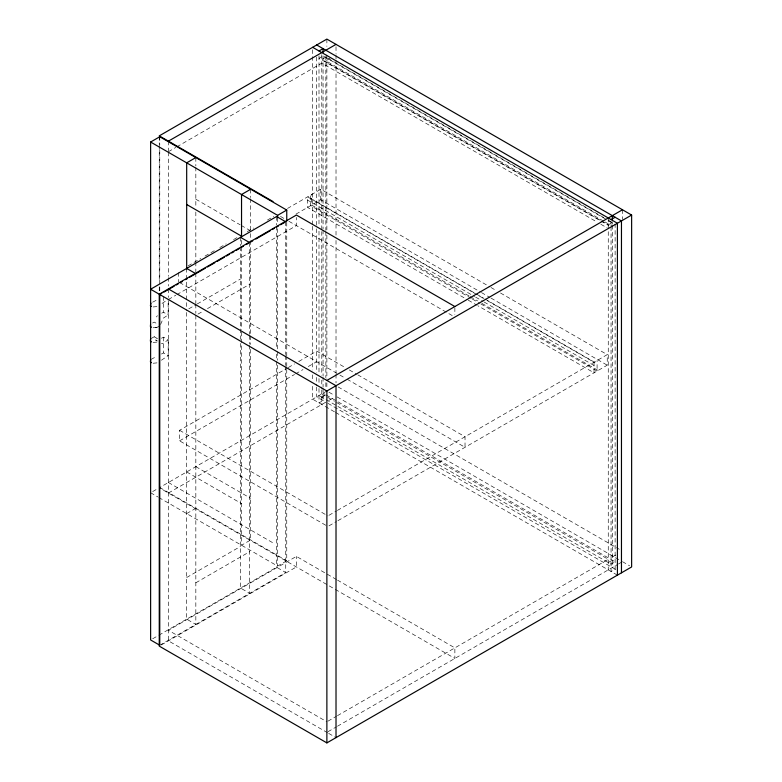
<?xml version="1.0" encoding="UTF-8"?>
<svg xmlns="http://www.w3.org/2000/svg" width="782" height="782" viewBox="0 0 782 782"><rect width="100%" height="100%" fill="white"/><g stroke="black" fill="none" stroke-linecap="round" stroke-linejoin="round"><path stroke-width="0.59" stroke-dasharray="3.91 2.93" d="M160.564 324.481L163.321 318.157L168.14 314.941L168.14 299.359M156.39 316.974L157.417 315.684M162.03 303.465L167.182 300.005M161.375 338.254L163.565 337.179L168.189 339.847L162.597 343.63L161.366 343.347M161.366 360.248L168.189 355.634L168.189 339.847M611.055 226.927L611.055 571.495L615.121 569.149L615.121 224.581L323.064 55.962L318.997 58.308L608.943 225.705M168.404 151.708L175.803 147.436M176.859 146.82L321.793 63.146L596.637 221.824M329.916 58.454L325.859 60.801L603.87 221.306M188.071 265.86L200.769 258.529M204.992 256.095L214.512 250.592M219.801 247.542L226.145 243.876M233.544 239.605L237.777 237.161M247.298 231.668L253.642 228.002M267.385 220.074L273.729 216.409M287.483 208.471L320.776 189.244L489.913 286.896M295.938 214.141L320.776 199.801L480.392 291.96M152.588 302.204L156.39 300.21M168.404 299.506L175.803 295.225M176.859 294.618L296.398 225.607L296.398 217.396M152.578 323.025L154.191 322.096L157.231 323.846M188.794 308.841L196.184 304.579M197.24 303.963L240.524 278.978M156.967 327.414L152.754 327.805L156.957 327.414L159.381 326.016M151.014 338.596L154.23 336.729L157.28 338.489L154.191 336.759M197.944 314.12L203.222 311.07M207.445 308.636L249.663 284.257M151.014 359.417L157.016 356.181M325.781 525.269L179.577 440.853L179.577 430.296L287.18 368.175M288.235 367.56L294.56 363.904M298.783 361.47L316.71 351.118L345.116 367.511M179.577 440.853L294.56 374.461M295.616 373.855L302.996 369.593M308.274 366.543L316.71 361.675M152.656 491.585L157.729 488.652M326.876 391L159.254 487.773L454.87 658.444L454.87 647.887L337.599 580.185M321.793 397.158L325.859 394.812M168.404 493.051L325.859 402.144L316.71 396.865L316.71 387.129M328.909 400.384L333.982 397.452M186.683 513.578L195.832 508.3M186.683 577.507L240.524 546.423M195.832 582.786L249.663 551.701M328.939 515.318L336.328 511.047M337.384 510.441L607.243 354.637L607.243 365.194L337.384 520.998M328.939 525.875L336.328 521.604M158.863 497.518L277.6 566.07L286.75 560.792L286.75 357.423M152.685 638.777L157.837 635.805M158.863 635.209L276.584 567.243L285.733 572.522L285.733 366.709M336.543 579.57L296.398 556.393L168.404 630.292L326.876 721.786M159.763 645.248L285.733 572.522M161.287 644.954L296.398 566.95L296.398 556.393M327.932 721.18L336.397 716.292M337.453 715.677L608.259 559.326L335.537 401.87M612.326 556.98L617.409 554.047M608.259 562.551L612.326 560.205M327.932 731.737L336.397 726.849M337.453 726.234L617.409 564.604M618.425 564.018L621.465 562.258M161.649 313.191L163.506 312.262L168.14 314.941M161.375 354.031L163.565 352.956L168.189 355.634M156.967 306.593L152.754 306.984M156.957 342.076L152.754 342.467M157.006 362.877L152.803 363.268M157.016 340.405L155.569 340.004L157.348 341.03M603.87 217.64L325.859 57.135L321.793 59.481L600.859 220.602M608.103 220.084L612.326 222.528L608.259 224.874L601.925 221.208M604.926 221.922L612.326 226.194M600.859 224.268L607.203 227.924M490.969 287.502L496.257 290.552M500.48 292.996L607.243 354.637M481.458 292.566L489.913 297.453M490.969 298.059L607.243 365.194M310.62 198.335L475.524 293.543M476.58 294.149L483.98 298.421M485.036 299.037L597.086 363.728M483.051 298.177L307.57 196.869L307.57 207.425L467.186 299.584M487.274 300.62L594.037 362.262L594.037 372.818L477.763 305.684M307.57 200.094L474.586 296.525M475.652 297.131L483.051 301.402M484.107 302.018L594.037 365.487M469.141 296.016L311.637 205.08L311.637 194.523M470.197 296.622L477.597 300.894M481.829 303.338L598.103 370.473M471.292 298.431L310.62 205.666L310.62 195.109M472.357 299.047L479.757 303.318M480.813 303.924L597.086 371.059L597.086 360.502M468.252 300.19L476.707 305.078M280.455 216.399L284.677 218.843M288.91 221.286L452.758 315.879M195.832 199.215L240.133 224.796M241.188 225.402L250.68 230.886L250.68 239.429M349.319 369.945L356.69 374.197M357.736 374.803L465.026 436.747L465.026 447.304L346.631 378.947M179.616 282.517L338.802 374.431M339.857 375.037L345.576 378.341M338.127 386.943L619.315 549.287M328.909 392.173L333.982 395.106M337.071 396.894L619.315 559.844M622.482 561.672L629.598 565.777M323.064 393.199L325.175 394.421M326.231 395.027L615.121 561.818L611.055 564.164L318.997 395.545M321.793 393.933L334.481 401.254M327.971 403.365L617.839 570.723M334.481 411.811L312.653 399.211L312.653 384.597M335.537 412.427L617.409 575.161M179.577 430.296L327.893 515.924M195.832 466.659L250.68 498.33M186.683 471.937L241.54 503.608M168.404 482.494L272.986 542.874M159.763 487.479L286.75 560.792M150.623 492.758L157.837 496.922M327.58 732.754L168.404 640.849L168.404 298.225M328.635 733.36L336.016 737.622M622.482 209.772L622.482 219.507M612.326 221.726L612.326 224.16M612.326 225.372L612.326 567.537M611.055 222.029L611.055 224.463M608.259 217.983L608.259 569.883M454.87 307.717L454.87 314.755M336.016 46.724L336.016 54.124M336.016 55.336L336.016 58.992M336.016 60.204L336.016 235.548M336.016 240.426L336.016 373.141M336.016 374.363L336.016 382.887M326.876 39.1L326.876 46.402M326.876 54.926L326.876 230.27M326.876 235.147L326.876 378.83M326.876 382.789L326.876 388.967M325.859 56.333L325.859 230.455M325.859 231.677L325.859 377.794M325.859 382.662L325.859 388.752M323.064 55.933L323.064 228.843M323.064 230.064L323.064 376.181M323.064 377.374L323.064 387.139M323.064 388.331L323.064 400.531L318.997 402.877L318.997 385.809M321.793 54.681L321.793 230.358M321.793 231.58L321.793 375.252M321.793 380.12L321.793 388.644M321.793 389.866L321.793 404.49M320.776 189.244L320.776 199.801M318.997 55.845L318.997 226.321M318.997 231.189L318.997 373.659M318.997 378.508L318.997 384.617M316.71 57.145L316.71 227.611M316.71 228.833L316.71 372.515M316.71 377.383L316.71 385.907M312.653 49.745L312.653 225.089M312.653 226.311L312.653 369.994M312.653 374.861L312.653 379.729M286.75 222.244L286.75 356.201M285.733 221.795L285.733 354.539M285.733 355.751L285.733 365.497M277.6 217.777L277.6 223.867M277.6 228.735L277.6 350.522M277.6 351.734L277.6 360.258M277.6 365.135L277.6 566.07M276.584 216.516L276.584 225.04M276.584 226.262L276.584 349.261M276.584 354.129L276.584 360.219M276.584 361.431L276.584 567.243M250.68 189.244L250.68 197.572M250.68 198.765L250.68 229.693M250.68 240.651L250.68 334.686M250.68 335.908L250.68 344.461M250.68 349.339L250.68 539.971L241.54 545.25L241.54 330.796M249.663 242.615L249.663 334.325M249.663 335.546L249.663 344.1M249.663 345.321L249.663 593.342L240.524 588.064L240.524 340.62M241.54 240.387L241.54 329.574M240.524 237.337L240.524 245.734M240.524 246.858L240.524 339.398M195.832 157.573L195.832 165.97M195.832 167.172L195.832 207.758M195.832 211.99L195.832 261.491M195.832 262.078L195.832 271.853M195.832 273.074L195.832 303.612M195.832 304.237L195.832 313.387M195.832 315.342L195.832 624.427L186.683 619.149L186.683 311.285M186.683 268.422L186.683 310.737M178.56 272.527L178.56 281.911M168.404 141.151L168.404 150.887M168.404 152.109L168.404 276.31M168.404 277.532L168.404 286.056M168.404 288.949L168.404 297.473M163.506 296.681L163.506 312.262M163.565 337.179L163.565 352.956M159.763 136.752L159.763 145.276M159.763 150.144L159.763 292.634M159.254 135.873L159.254 144.396M159.254 145.608L159.254 281.989M159.254 286.857L159.254 291.735"/><path stroke-width="1.17" d="M150.603 359.945L150.418 361.89L151.444 362.682M150.555 324.481L150.369 326.436L151.395 327.218M150.555 339.144L150.369 341.099L151.395 341.881M150.975 303.133L150.369 305.615L151.395 306.397M161.825 293.328L159.763 294.521L159.763 645.248L150.623 639.969L150.623 142.031L159.763 136.752L286.75 210.065L286.75 221.023M318.997 50.977L323.064 48.631L323.064 52.286M168.404 141.151L336.016 44.379M195.832 157.573L186.683 162.851L186.683 269.213M250.68 189.244L241.54 194.523L241.54 236.164L186.683 204.493M150.623 142.031L277.6 215.343L286.75 210.065M163.888 292.136L174.19 286.192M176.253 285L178.316 283.807M180.368 282.625L182.431 281.432M185.52 279.643L187.582 278.46M189.645 277.268L195.832 273.7L186.683 268.422M196.888 273.084L205.334 268.216M207.445 266.994L214.835 262.723M216.946 261.511L224.336 257.239M226.448 256.027L229.615 254.199M231.726 252.977L233.838 251.755M235.949 250.533L239.106 248.705M241.218 247.493L243.329 246.271M246.496 244.443L248.608 243.222M250.699 242.019L252.762 240.827M255.851 239.048L270.279 230.719M272.332 229.527L274.394 228.334M276.457 227.151L278.519 225.959M280.582 224.766L284.697 222.391M326.876 380.443L622.482 209.772M611.055 219.595L615.121 217.249M285.733 221.795L276.584 216.516L150.623 289.242L326.876 391L631.631 215.05L631.631 566.95L326.876 742.9L159.254 646.128L159.254 294.228L296.398 215.05L454.87 306.544M631.631 215.05L326.876 39.1L159.254 135.873L272.986 201.531M316.71 44.965L621.465 220.915L621.465 572.815M312.653 47.311L617.409 223.261L617.409 575.161M240.524 237.337L249.663 242.615M168.404 288.949L336.016 385.722L336.016 737.622M612.326 215.637L612.326 219.82M326.876 391L326.876 742.9M277.6 215.343L277.6 217.777"/></g></svg>
